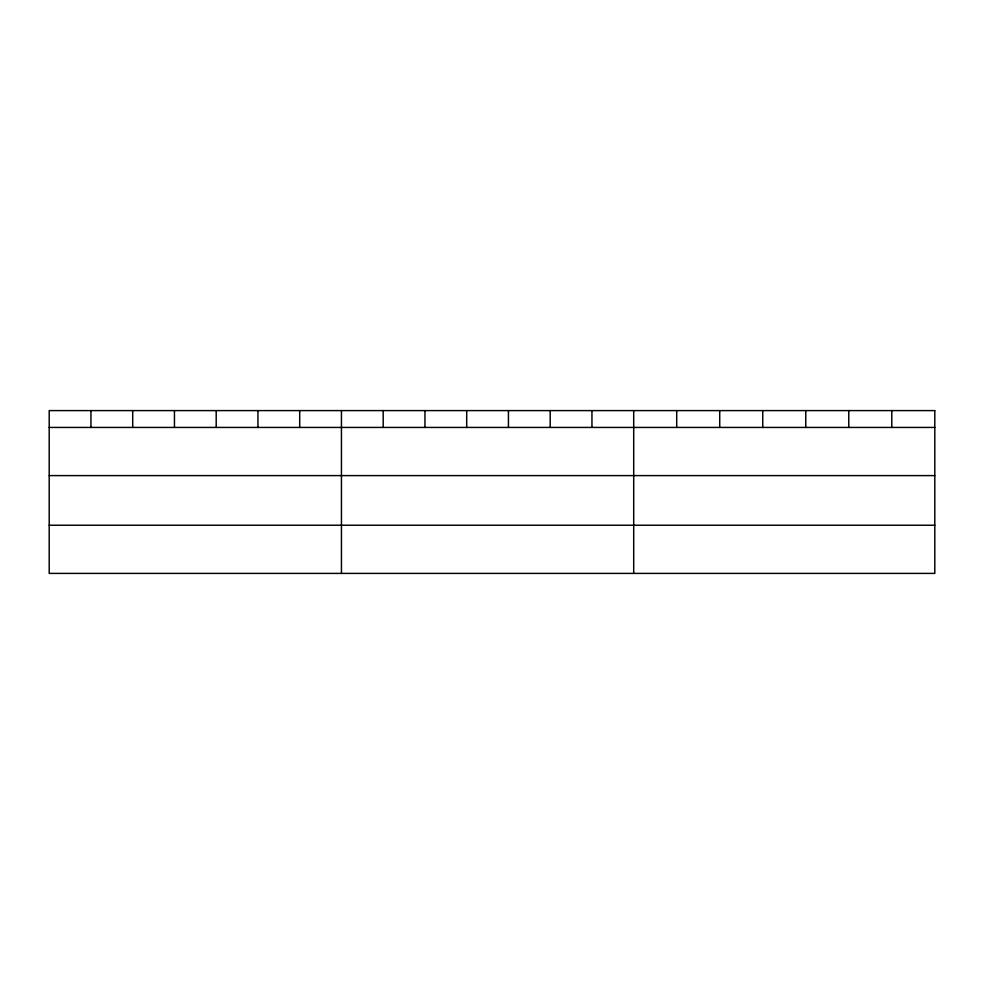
<?xml version="1.0" encoding="UTF-8"?>
<svg xmlns="http://www.w3.org/2000/svg" width="984" height="984" viewBox="0 0 984 984"><rect width="100%" height="100%" fill="white"/><g stroke="black" fill="none" stroke-linecap="round" stroke-linejoin="round"><path stroke-width="1.48" d="M49.2 427.437L934.8 427.437M49.2 475.604L934.8 475.604M49.2 525.235L934.8 525.235M891.787 410.599L891.787 427.437M848.774 410.599L848.774 427.437M805.761 410.599L805.761 427.437M762.735 410.599L762.735 427.437M719.722 410.599L719.722 427.437M676.709 410.599L676.709 427.437M633.696 410.599L633.696 573.401M591.95 410.599L591.95 427.437M550.191 410.599L550.191 427.437M508.445 410.599L508.445 427.437M466.699 410.599L466.699 427.437M424.953 410.599L424.953 427.437M383.194 410.599L383.194 427.437M341.448 410.599L341.448 573.401M299.702 410.599L299.702 427.437M257.943 410.599L257.943 427.437M216.197 410.599L216.197 427.437M174.451 410.599L174.451 427.437M132.705 410.599L132.705 427.437M90.946 410.599L90.946 427.437M934.8 410.599L49.2 410.599L49.2 573.401L934.8 573.401L934.8 410.599"/></g></svg>
